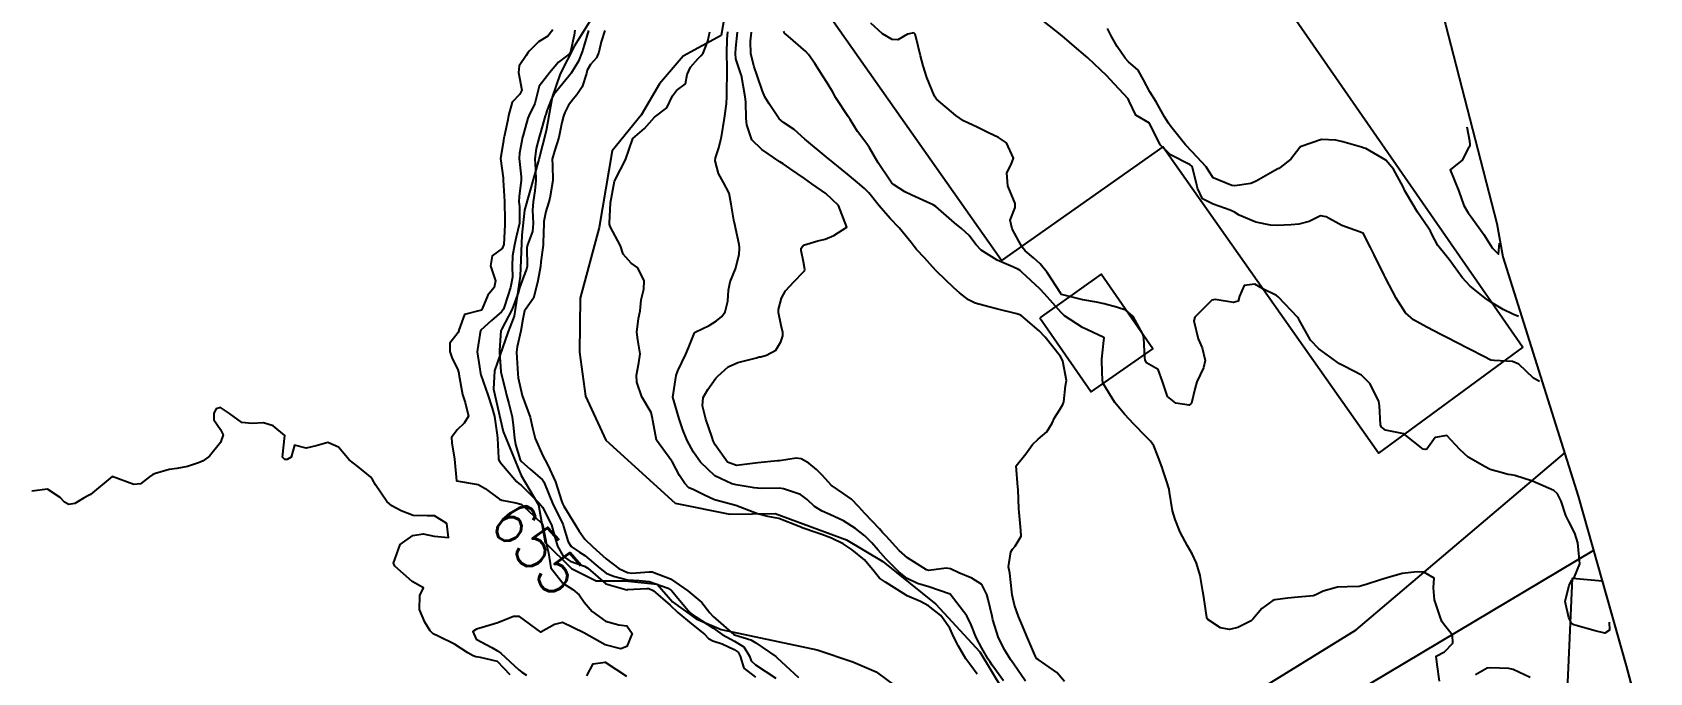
# Model space of a CAD drawing. Header units: metres. Extents: x 292545 to 299085, y 7450245 to 7463078.
# Drawn here: x 296730.3 to 296880.6, y 7461334.9 to 7461394.4 of the extents above; entities that cross this region are included whole.
import ezdxf
from ezdxf.enums import TextEntityAlignment as Align

# ---------------------------------------------------------------- set-up
doc = ezdxf.new("R2010")
doc.units = ezdxf.units.M
for name, color, linetype in [('Area', 45, 'Continuous'), ('Cotas', 45, 'Continuous'), ('Curvas de Nivel 1m', 11, 'Continuous'), ('Curvas de Nivel 5m', 15, 'Continuous'), ('Edificações', 30, 'Continuous'), ('Hidrografia', 140, 'Continuous'), ('Vias Primárias', 230, 'Continuous')]:
    doc.layers.add(name, color=color, linetype=linetype)
doc.styles.add('Style-STANDARD', font='STANDARD.shx')

msp = doc.modelspace()

# ---------------------------------------------------------------- linework, layer by layer
at = {"layer": 'Area'}
msp.add_polyline3d([(296824.81, 7461487.81, 659.6), (296834.25, 7461466.2, 665.11), (296840.39, 7461449.93, 665.02), (296841.13, 7461448.41, 665.09), (296842.68, 7461444.85, 665.62), (296844.28, 7461441.51, 665.56), (296847.54, 7461434.29, 666.28), (296848.24, 7461432.23, 666.05), (296848.47, 7461431.85, 666.07), (296849.89, 7461427.22, 665.39), (296853.98, 7461418.21, 664.12), (296854.64, 7461416.6, 664.11), (296855.2, 7461414.98, 664.23), (296858.84, 7461406.88, 659.52), (296861.2, 7461396.69, 659.38), (296861.6, 7461395.14, 659.33), (296866.39, 7461376.63, 662.44), (296866.95, 7461373.55, 663.14), (296873.93, 7461351.3, 656.9), (296878.39, 7461335.53, 662.44), (296879.54, 7461331.29, 660.37)], dxfattribs=at)
at = {"layer": 'Curvas de Nivel 1m', "flags": 128}
for points, elevation in [([(296876.83, 7461339.58), (296876.85, 7461338.83), (296876.42, 7461338.57), (296875.53, 7461338.79), (296873.76, 7461339.27), (296873.53, 7461339.34), (296873.42, 7461339.39), (296873.31, 7461339.5), (296873.08, 7461339.97), (296872.72, 7461341.51), (296873.09, 7461343.02), (296873.36, 7461343.5), (296873.59, 7461343.81), (296874.08, 7461345.01), (296873.9, 7461346.96), (296873.64, 7461347.85), (296873.07, 7461348.93), (296872.8, 7461349.51), (296872.35, 7461350.84), (296872.02, 7461351.52), (296871.69, 7461351.81), (296871.18, 7461352.04), (296869.69, 7461352.68), (296868.04, 7461353.22), (296867.7, 7461353.28), (296867.43, 7461353.31), (296866.45, 7461353.59), (296865.86, 7461353.75), (296865.71, 7461353.81), (296865.3, 7461354.01), (296863.72, 7461354.93), (296862.94, 7461355.63), (296861.74, 7461356.92), (296860.64, 7461356.76), (296859.87, 7461355.67), (296859.72, 7461355.63), (296859.54, 7461355.67), (296857.74, 7461357.09), (296856.04, 7461357.43), (296855.75, 7461357.63), (296855.66, 7461357.72), (296855.57, 7461357.91), (296855.48, 7461359.72), (296855.41, 7461360.09), (296854.62, 7461361.73), (296853.8, 7461362.54), (296852.18, 7461363.39), (296851.82, 7461363.55), (296851.7, 7461363.64), (296851.54, 7461363.76), (296850.53, 7461364.48), (296849.83, 7461364.99), (296849.07, 7461365.8), (296848.01, 7461367.67), (296847.93, 7461367.81), (296847.87, 7461367.89), (296846.06, 7461369.83), (296845.89, 7461369.94), (296844.63, 7461370.58), (296843.9, 7461371.01), (296842.89, 7461370.88), (296842.47, 7461369.87), (296842.35, 7461369.41), (296841.89, 7461369.31), (296840.21, 7461369.58), (296839.89, 7461369.5), (296838.31, 7461367.92), (296838.21, 7461367.58), (296838.63, 7461365.92), (296838.99, 7461365.07), (296839.28, 7461363.91), (296839.11, 7461363.21), (296838.51, 7461361.92), (296838.35, 7461361.37), (296837.99, 7461359.93), (296837.77, 7461359.76), (296836.54, 7461359.94), (296835.78, 7461360.55), (296835.3, 7461361.96), (296834.91, 7461363.06), (296833.82, 7461363.7), (296833.68, 7461363.98), (296833.67, 7461364.14), (296833.56, 7461365.98), (296833.47, 7461366.36), (296832.59, 7461367.99), (296831.88, 7461368.57), (296831.02, 7461368.87), (296829.88, 7461369.18), (296829.18, 7461369.32), (296827.89, 7461369.55), (296825.93, 7461370.04), (296825.89, 7461370.05), (296825.88, 7461370.07), (296825.84, 7461370.12), (296824.59, 7461372.08), (296823.93, 7461372.9), (296823.3, 7461373.46), (296822.54, 7461374.11), (296822.27, 7461374.44), (296821.95, 7461374.99), (296821.32, 7461376.13), (296821.14, 7461376.96), (296821.61, 7461378.12), (296821.61, 7461378.51), (296820.94, 7461380.13), (296820.82, 7461381.34), (296821.25, 7461382.13), (296821.45, 7461382.72), (296820.8, 7461384.13), (296820.07, 7461384.64), (296819.14, 7461385.08), (296818.08, 7461385.6), (296817.68, 7461385.77), (296816.82, 7461386.18), (296816.09, 7461386.67), (296814.29, 7461388.21), (296814.12, 7461388.48), (296813.41, 7461390.22), (296813.06, 7461391.3), (296812.81, 7461392.22), (296812.38, 7461394.02), (296812.32, 7461394.23), (296812.18, 7461394.37), (296811.59, 7461394.24), (296810.71, 7461393.71), (296810.17, 7461393.73), (296809.28, 7461394.27), (296808.19, 7461395.25)], 657), ([(296870.34, 7461361.94), (296869.8, 7461362.25), (296868.44, 7461363.56), (296867.83, 7461363.82), (296866.13, 7461363.9), (296865.83, 7461363.95), (296865.17, 7461364.27), (296863.84, 7461364.96), (296862.5, 7461365.63), (296861.85, 7461365.97), (296861.19, 7461366.31), (296859.86, 7461367), (296858.62, 7461367.68), (296857.88, 7461368.34), (296857.02, 7461369.7), (296856.04, 7461371.58), (296855.98, 7461371.71), (296855.91, 7461371.83), (296854.97, 7461373.72), (296854.63, 7461374.41), (296853.96, 7461375.74), (296851.97, 7461376.45), (296850.51, 7461377.25), (296849.99, 7461377.34), (296848.93, 7461376.84), (296847.97, 7461376.59), (296847.27, 7461376.52), (296845.97, 7461376.45), (296845.34, 7461376.47), (296843.98, 7461376.77), (296842.44, 7461377.42), (296841.99, 7461377.68), (296841.6, 7461377.88), (296840, 7461378.45), (296839.01, 7461378.92), (296838.55, 7461379.92), (296838.46, 7461380.36), (296838.07, 7461381.93), (296838.03, 7461381.98), (296837.88, 7461382.09), (296836.05, 7461383.01), (296835.08, 7461383.96), (296834.08, 7461385.97), (296832.81, 7461386.7), (296832.21, 7461388), (296832.11, 7461388.22), (296830.44, 7461390.02), (296830.14, 7461390.35), (296828.35, 7461392.04), (296828.16, 7461392.21), (296827.13, 7461393.1), (296826.18, 7461393.9), (296825.97, 7461394.07), (296824.2, 7461395.49)], 658), ([(296780.68, 7461394.61), (296780.63, 7461394.15), (296780.29, 7461392.61), (296780.26, 7461392.51), (296780.16, 7461392.39), (296779.15, 7461391.62), (296778.33, 7461390.64), (296778.13, 7461390.4), (296777.38, 7461389.39), (296777.19, 7461388.65), (296776.96, 7461387.79), (296776.41, 7461386.66), (296776.31, 7461386.42), (296776.07, 7461385.52), (296775.88, 7461384.84), (296775.83, 7461384.66), (296775.54, 7461383.17), (296775.52, 7461382.67), (296775.7, 7461380.98), (296775.7, 7461380.66), (296775.51, 7461379.16), (296775.49, 7461378.66), (296775.53, 7461378.21), (296775.55, 7461376.67), (296775.24, 7461375.38), (296775.07, 7461374.67), (296774.88, 7461373.62), (296774.86, 7461372.68), (296774.89, 7461371.65), (296774.69, 7461370.68), (296774.14, 7461368.95), (296774.04, 7461368.69), (296773.87, 7461368.44), (296772.93, 7461367.63), (296771.93, 7461366.71), (296771.9, 7461366.66), (296771.85, 7461366.32), (296771.62, 7461364.92), (296771.61, 7461364.71), (296771.81, 7461363.3), (296771.91, 7461362.71), (296771.95, 7461362.56), (296772.59, 7461360.7), (296773, 7461359.47), (296773.2, 7461358.7), (296773.46, 7461356.97), (296773.48, 7461356.69), (296773.57, 7461354.84), (296773.6, 7461354.69), (296773.71, 7461354.49), (296775.25, 7461352.67), (296775.49, 7461352.47), (296775.68, 7461352.32), (296777.38, 7461350.64), (296777.66, 7461350.28), (296778.51, 7461348.63), (296778.85, 7461347.4), (296779.06, 7461346.63), (296779.6, 7461345.72), (296780.24, 7461345.26), (296781.59, 7461344.79), (296781.88, 7461344.59), (296783.57, 7461343.13), (296785.51, 7461342.6), (296785.56, 7461342.61), (296787.37, 7461342.72), (296787.57, 7461342.7), (296787.95, 7461342.52), (296789.55, 7461341.16), (296790.25, 7461340.49), (296791.53, 7461339.44), (296792.72, 7461338.46), (296793.1, 7461338.05), (296793.51, 7461337.85), (296794.37, 7461337.57), (296795.5, 7461337.03), (296795.86, 7461336.79), (296796.04, 7461336.42), (296796.39, 7461335.32), (296797.47, 7461334.48)], 654), ([(296781.95, 7461394.59), (296781.54, 7461393.23), (296781.35, 7461392.6), (296781.01, 7461391.74), (296780.34, 7461390.61), (296780.26, 7461390.48), (296780.13, 7461390.32), (296778.73, 7461388.63), (296778.5, 7461388.24), (296778.09, 7461387.12), (296777.97, 7461386.76), (296777.93, 7461386.64), (296777.53, 7461385.18), (296777.38, 7461384.65), (296777.1, 7461383.6), (296776.97, 7461382.65), (296777.01, 7461381.67), (296777.05, 7461380.65), (296776.96, 7461379.69), (296776.8, 7461378.65), (296776.76, 7461377.88), (296776.81, 7461376.65), (296776.73, 7461375.88), (296776.29, 7461374.66), (296776.23, 7461374.37), (296776.25, 7461372.66), (296776.2, 7461372.38), (296775.91, 7461371.69), (296775.55, 7461370.67), (296775.4, 7461370.18), (296774.85, 7461368.68), (296773.85, 7461366.78), (296773.82, 7461366.73), (296773.79, 7461366.69), (296773.67, 7461364.84), (296773.67, 7461364.69), (296773.8, 7461362.86), (296773.82, 7461362.71), (296773.82, 7461362.69), (296774.22, 7461361.12), (296774.33, 7461360.68), (296774.55, 7461359.9), (296774.84, 7461358.67), (296774.96, 7461357.88), (296775.06, 7461356.67), (296775.15, 7461356.09), (296775.61, 7461354.66), (296775.71, 7461354.52), (296776.54, 7461353.81), (296777.68, 7461352.8), (296777.79, 7461352.64), (296777.86, 7461352.46), (296778.59, 7461350.63), (296779.56, 7461348.69), (296779.59, 7461348.62), (296779.63, 7461348.48), (296780.05, 7461347.04), (296780.34, 7461346.61), (296781.1, 7461346.09), (296781.6, 7461345.77), (296783.04, 7461344.58), (296783.59, 7461344.15), (296784.28, 7461343.86), (296785.58, 7461343.51), (296786.67, 7461343.44), (296787.58, 7461343.37), (296789.34, 7461342.73), (296789.56, 7461342.62), (296789.71, 7461342.5), (296790.42, 7461341.63), (296791.36, 7461340.48), (296791.54, 7461340.32), (296791.94, 7461340.07), (296793.52, 7461339.06), (296794.38, 7461338.44), (296795.51, 7461337.81), (296796.39, 7461337.3), (296796.9, 7461336.41), (296797.07, 7461335.98), (296797.48, 7461335.61), (296799.36, 7461334.38)], 653), ([(296783.48, 7461394.57), (296783.13, 7461393.53), (296782.92, 7461392.58), (296782.7, 7461392.04), (296782.15, 7461391.42), (296781.84, 7461390.89), (296781.75, 7461390.59), (296781.37, 7461389.35), (296780.88, 7461388.6), (296780.52, 7461388.19), (296780.1, 7461387.63), (296779.75, 7461386.95), (296779.62, 7461386.62), (296779.48, 7461386.02), (296779.19, 7461384.62), (296778.79, 7461383.36), (296778.58, 7461382.63), (296778.6, 7461382.07), (296778.65, 7461380.63), (296778.36, 7461379), (296778.25, 7461378.64), (296777.98, 7461377.75), (296777.81, 7461376.81), (296777.8, 7461376.64), (296777.74, 7461374.84), (296777.73, 7461374.64), (296777.51, 7461373.06), (296777.48, 7461372.64), (296777.25, 7461371.3), (296777.1, 7461370.65), (296776.83, 7461369.7), (296776.08, 7461368.66), (296776, 7461368.53), (296775.86, 7461367.75), (296775.67, 7461366.66), (296775.33, 7461365.17), (296775.27, 7461364.67), (296775.29, 7461364.14), (296775.37, 7461362.67), (296775.42, 7461362.29), (296775.78, 7461360.66), (296776.54, 7461358.65), (296776.76, 7461357.63), (296776.99, 7461356.65), (296777.71, 7461355.04), (296777.91, 7461354.64), (296778.16, 7461354.18), (296778.89, 7461352.63), (296779.43, 7461350.85), (296779.52, 7461350.62), (296779.66, 7461350.36), (296780.74, 7461348.6), (296781.07, 7461348.04), (296781.62, 7461347.3), (296782.36, 7461346.58), (296783.6, 7461345.47), (296784.78, 7461344.56), (296785.59, 7461344.19), (296785.98, 7461344.15), (296787.59, 7461344.27), (296787.86, 7461344.25), (296789.58, 7461343.6), (296791.17, 7461342.48), (296791.56, 7461342.17), (296792.5, 7461341.42), (296793.22, 7461340.45), (296793.54, 7461340.12), (296795.47, 7461338.43), (296795.51, 7461338.41), (296797.05, 7461337.94), (296797.51, 7461337.67), (296799.36, 7461336.38), (296799.49, 7461336.28), (296800.66, 7461335.19), (296801.47, 7461334.45)], 652), ([(296818.08, 7461334.76), (296817.49, 7461335.55), (296817.01, 7461336.17), (296816.35, 7461337.34), (296815.92, 7461338.19), (296815.53, 7461339.01), (296814.7, 7461340.2), (296813.55, 7461341.11), (296812.82, 7461341.49), (296811.56, 7461342.04), (296811.24, 7461342.24), (296809.57, 7461343.31), (296808.99, 7461343.68), (296808.51, 7461344.28), (296807.6, 7461345.38), (296806.47, 7461346.3), (296805.62, 7461346.85), (296804.55, 7461347.4), (296803.63, 7461347.73), (296803.16, 7461347.87), (296801.81, 7461348.36), (296801.63, 7461348.43), (296801.52, 7461348.48), (296799.65, 7461349.21), (296798.63, 7461349.41), (296797.65, 7461349.66), (296795.66, 7461350.43), (296793.67, 7461350.96), (296792.73, 7461351.4), (296791.68, 7461351.9), (296791.29, 7461352.08), (296790.91, 7461352.48), (296790.4, 7461353.2), (296789.72, 7461354.5), (296789.7, 7461354.54), (296788.28, 7461356.51), (296787.94, 7461358.33), (296787.91, 7461358.52), (296787.76, 7461359.07), (296786.9, 7461360.53), (296786.44, 7461361.9), (296786.42, 7461362.53), (296786.64, 7461363.7), (296786.74, 7461364.53), (296786.54, 7461365.83), (296786.43, 7461366.53), (296786.59, 7461367.81), (296786.75, 7461368.53), (296786.86, 7461369.55), (296787.09, 7461370.53), (296787.12, 7461371.31), (296786.53, 7461372.53), (296785.93, 7461372.94), (296785.18, 7461373.8), (296784.91, 7461374.56), (296783.97, 7461376.35), (296783.89, 7461376.57), (296783.89, 7461376.66), (296783.99, 7461378.57), (296784.38, 7461380.56), (296784.94, 7461381.65), (296785.39, 7461382.55), (296786.06, 7461384.54), (296787.14, 7461385.46), (296788.08, 7461386.52), (296789.22, 7461387.38), (296789.76, 7461388.5), (296790.12, 7461389.01), (296790.98, 7461389.63), (296791.13, 7461390.48), (296791.44, 7461391.18), (296792.15, 7461391.98), (296792.4, 7461392.22), (296792.62, 7461392.47), (296793.03, 7461393.6), (296793.23, 7461394.46)], 652), ([(296820.53, 7461334.13), (296819.48, 7461335.57), (296819.26, 7461335.91), (296819.1, 7461336.15), (296818.5, 7461337.15), (296817.98, 7461338.16), (296817.53, 7461339.33), (296817.11, 7461340.17), (296815.56, 7461342.19), (296813.57, 7461342.85), (296812.54, 7461343.19), (296811.58, 7461343.65), (296810.79, 7461344.25), (296809.6, 7461345.47), (296808.87, 7461346.27), (296808.28, 7461346.94), (296807.63, 7461347.6), (296806.76, 7461348.3), (296805.64, 7461349.01), (296804.39, 7461349.59), (296803.66, 7461349.91), (296802.96, 7461350.34), (296802.28, 7461350.97), (296801.67, 7461351.45), (296800.07, 7461351.99), (296799.68, 7461352.03), (296798.07, 7461352.01), (296797.68, 7461352.03), (296797.36, 7461352.08), (296795.68, 7461352.35), (296795.27, 7461352.43), (296793.69, 7461353.18), (296792.36, 7461354.46), (296791.72, 7461355.39), (296791.12, 7461356.48), (296790.71, 7461357.46), (296790.38, 7461358.49), (296789.78, 7461360.5), (296790.1, 7461362.5), (296790.26, 7461362.94), (296791, 7461364.48), (296791.24, 7461365.07), (296791.8, 7461366.47), (296791.85, 7461366.53), (296793.16, 7461367.16), (296793.86, 7461367.6), (296794.34, 7461367.98), (296794.66, 7461368.44), (296794.9, 7461369.42), (296794.96, 7461370.44), (296795.12, 7461371.22), (296795.61, 7461372.42), (296795.94, 7461373.75), (296796, 7461374.36), (296795.99, 7461374.42), (296795.95, 7461374.68), (296795.64, 7461376.1), (296795.58, 7461376.43), (296795.46, 7461376.94), (296795.2, 7461378.43), (296795.03, 7461379.46), (296794.51, 7461380.44), (296794.03, 7461381.29), (296793.72, 7461382.45), (296793.75, 7461382.75), (296794.06, 7461383.67), (296794.26, 7461384.45), (296794.31, 7461384.69), (296794.58, 7461386.44), (296794.78, 7461387.77), (296794.81, 7461388.44), (296794.82, 7461389.14), (296794.85, 7461390.44), (296794.83, 7461391.13), (296794.81, 7461392.44), (296794.84, 7461393.77), (296794.9, 7461394.44)], 653), ([(296822.58, 7461334.11), (296821.49, 7461335.67), (296821.19, 7461336.12), (296820.65, 7461336.98), (296820.07, 7461338.13), (296819.54, 7461339.8), (296819.46, 7461340.14), (296819.1, 7461341.69), (296818.99, 7461342.15), (296818.5, 7461343.08), (296817.58, 7461343.68), (296816.37, 7461344.18), (296815.59, 7461344.53), (296815.18, 7461344.6), (296813.59, 7461344.37), (296813.37, 7461344.43), (296811.6, 7461345.56), (296810.83, 7461346.25), (296809.63, 7461347.56), (296809.29, 7461347.92), (296808.99, 7461348.27), (296807.65, 7461349.67), (296807.09, 7461350.29), (296806.39, 7461351.02), (296805.67, 7461351.5), (296804.52, 7461352.32), (296803.69, 7461353.2), (296803.14, 7461353.78), (296802.44, 7461354.35), (296801.71, 7461354.77), (296801.26, 7461354.81), (296799.71, 7461354.58), (296799.52, 7461354.57), (296797.7, 7461354.4), (296795.7, 7461354.13), (296794.87, 7461354.44), (296793.73, 7461356.06), (296793.55, 7461356.45), (296793.43, 7461356.76), (296792.85, 7461358.46), (296792.54, 7461359.7), (296792.6, 7461360.46), (296793.04, 7461361.21), (296793.8, 7461362.27), (296793.89, 7461362.36), (296793.96, 7461362.45), (296794.93, 7461363.32), (296795.82, 7461363.71), (296797.57, 7461364.15), (296797.82, 7461364.23), (296797.96, 7461364.26), (296798.49, 7461364.39), (296799.35, 7461364.87), (296799.84, 7461365.65), (296800.02, 7461366.2), (296800.02, 7461366.38), (296800, 7461366.52), (296799.86, 7461367.17), (296799.62, 7461368.38), (296799.61, 7461368.65), (296799.89, 7461369.71), (296800.26, 7461370.37), (296801.05, 7461371.22), (296801.92, 7461372.14), (296802.02, 7461372.25), (296802.05, 7461372.35), (296801.93, 7461373.09), (296801.71, 7461374.12), (296801.73, 7461374.35), (296801.95, 7461374.61), (296803.26, 7461375.02), (296803.95, 7461375.19), (296804.76, 7461375.51), (296805.96, 7461376.31), (296805.19, 7461378.32), (296804, 7461379.43), (296802.71, 7461380.34), (296802.02, 7461380.82), (296800.65, 7461381.75), (296800.04, 7461382.17), (296799.73, 7461382.38), (296798.05, 7461383.52), (296797.13, 7461384.41), (296796.68, 7461385.81), (296796.6, 7461386.41), (296796.56, 7461387.96), (296796.52, 7461388.42), (296796.16, 7461390.4), (296796.15, 7461390.42), (296796.13, 7461390.46), (296795.66, 7461391.94), (296795.62, 7461392.43), (296795.64, 7461392.95), (296795.8, 7461394.43)], 654), ([(296861.04, 7461334.09), (296860.83, 7461335.66), (296860.74, 7461336.42), (296861.5, 7461336.83), (296862.29, 7461337.64), (296862.25, 7461338.37), (296861.53, 7461339.29), (296861.27, 7461339.65), (296861.11, 7461340.09), (296860.6, 7461341.66), (296860.48, 7461342.76), (296860.54, 7461343.66), (296859.59, 7461344.23), (296858.99, 7461344.27), (296857.59, 7461344.09), (296856.19, 7461343.71), (296855.58, 7461343.51), (296854.24, 7461343.07), (296853.57, 7461342.9), (296852.46, 7461342.86), (296851.57, 7461342.84), (296850.24, 7461342.45), (296849.57, 7461342.11), (296849.32, 7461342.04), (296847.56, 7461341.88), (296846.95, 7461341.82), (296845.73, 7461341.67), (296845.56, 7461341.6), (296844.55, 7461340.84), (296843.69, 7461339.86), (296843.62, 7461339.77), (296843.53, 7461339.69), (296842.3, 7461339.09), (296841.52, 7461338.91), (296840.69, 7461339.06), (296839.53, 7461339.83), (296839.47, 7461339.91), (296839.43, 7461340.02), (296839.14, 7461341.91), (296839.05, 7461342.43), (296838.79, 7461343.92), (296838.45, 7461345.07), (296838.07, 7461345.93), (296837.62, 7461346.69), (296836.96, 7461347.94), (296836.48, 7461349.11), (296836.22, 7461349.94), (296835.95, 7461351.68), (296835.91, 7461351.95), (296835.69, 7461352.72), (296835.38, 7461353.64), (296835.28, 7461353.96), (296834.84, 7461355.09), (296834.5, 7461355.97), (296834.19, 7461356.42), (296833.74, 7461356.83), (296832.64, 7461357.99), (296831.76, 7461358.91), (296830.87, 7461360.01), (296829.8, 7461361.78), (296829.72, 7461362.02), (296829.65, 7461363.85), (296829.65, 7461364.02), (296829.84, 7461365.76), (296829.88, 7461365.99), (296829.87, 7461366.02), (296829.84, 7461366.05), (296829.79, 7461366.07), (296827.86, 7461366.98), (296826.19, 7461368.07), (296825.88, 7461368.36), (296824.35, 7461370.09), (296823.9, 7461370.58), (296822.24, 7461372.12), (296822.07, 7461372.26), (296821.93, 7461372.36), (296821.46, 7461372.59), (296819.93, 7461373.24), (296818.44, 7461374.16), (296817.95, 7461374.68), (296817.32, 7461375.53), (296816.61, 7461376.18), (296815.97, 7461376.69), (296814.24, 7461378.21), (296813.99, 7461378.38), (296813.7, 7461378.51), (296812, 7461379.27), (296811.35, 7461379.59), (296810.29, 7461380.26), (296810.15, 7461380.39), (296810.02, 7461380.57), (296808.87, 7461382.27), (296808.06, 7461383.67), (296807.82, 7461384.04), (296807.63, 7461384.29), (296806.96, 7461385.19), (296806.26, 7461386.31), (296806.09, 7461386.59), (296804.95, 7461388.32), (296804.65, 7461388.85), (296804.13, 7461389.71), (296803.72, 7461390.33), (296802.99, 7461391.5), (296802.4, 7461392.35), (296802.16, 7461392.62), (296800.52, 7461394.04), (296800.18, 7461394.33), (296800.14, 7461394.38), (296800.08, 7461394.49)], 656), ([(296868.39, 7461368), (296867.88, 7461368.21), (296866.96, 7461368.66), (296865.89, 7461369.3), (296865.42, 7461369.6), (296863.9, 7461370.8), (296863.15, 7461371.63), (296861.94, 7461373.3), (296861.66, 7461373.64), (296860.89, 7461374.6), (296860.34, 7461375.66), (296860.22, 7461375.92), (296859.97, 7461376.31), (296859.02, 7461377.68), (296858.01, 7461379.37), (296857.84, 7461379.69), (296857.66, 7461380.05), (296856.77, 7461381.7), (296856.05, 7461382.53), (296854.2, 7461383.6), (296854.06, 7461383.65), (296853.81, 7461383.74), (296852.07, 7461384.23), (296851.43, 7461384.4), (296850.07, 7461384.45), (296848.2, 7461383.81), (296848.11, 7461383.76), (296848.06, 7461383.7), (296847.23, 7461382.63), (296846.23, 7461381.83), (296846.11, 7461381.75), (296846.03, 7461381.71), (296845.75, 7461381.56), (296844.02, 7461380.57), (296843.52, 7461380.37), (296842.02, 7461380.13), (296841.74, 7461380.16), (296840.02, 7461380.89), (296839.61, 7461381.49), (296839.35, 7461381.91), (296838.05, 7461383.31), (296837.44, 7461383.94), (296836.08, 7461385.65), (296835.87, 7461385.95), (296835.49, 7461386.55), (296834.7, 7461387.96), (296834.12, 7461388.87), (296833.55, 7461389.98), (296833.05, 7461390.9), (296832.15, 7461391.66), (296831.82, 7461392), (296831.09, 7461393.09), (296830.57, 7461394.02), (296830.19, 7461394.78)], 659), ([(296863.58, 7461385.63), (296863.83, 7461384.33), (296863.88, 7461383.99), (296863.86, 7461383.83), (296863.73, 7461383.62), (296863.16, 7461382.52), (296862.03, 7461381.64), (296862.86, 7461379.63), (296863.32, 7461378.3), (296863.71, 7461377.62), (296863.98, 7461377.25), (296865.16, 7461375.61), (296865.95, 7461374.38), (296866.54, 7461373.79), (296866.64, 7461374.81)], 659), ([(296869.48, 7461334.45), (296867.89, 7461335.17), (296867.49, 7461335.27), (296865.75, 7461335.34), (296865.49, 7461335.31), (296864.41, 7461334.68)], 656)]:
    msp.add_lwpolyline(points, dxfattribs=dict(at, elevation=elevation))
at = {"layer": 'Curvas de Nivel 5m', "elevation": 655, "flags": 128}
for points in [[(296778.62, 7461394.63), (296778.18, 7461394.04), (296777.31, 7461393.51), (296776.44, 7461392.66), (296776.32, 7461392.49), (296776.16, 7461392.26), (296775.52, 7461391.29), (296775.45, 7461390.67), (296775.76, 7461389.02), (296775.56, 7461388.67), (296774.86, 7461387.91), (296774.52, 7461386.68), (296774.46, 7461386.29), (296774.1, 7461384.68), (296774.09, 7461384.65), (296774.06, 7461384.33), (296773.76, 7461382.68), (296774.02, 7461380.88), (296774.03, 7461380.68), (296774.03, 7461380.66), (296774.14, 7461378.68), (296774.18, 7461376.89), (296774.17, 7461376.69), (296774.16, 7461376.5), (296774.07, 7461374.69), (296773.94, 7461374.3), (296773.01, 7461373.62), (296772.85, 7461372.7), (296773.3, 7461371.3), (296773.19, 7461370.7), (296772.6, 7461369.99), (296772.07, 7461368.71), (296771.99, 7461368.59), (296771.87, 7461368.55), (296770.41, 7461368.18), (296769.91, 7461366.73), (296769.9, 7461366.68), (296769.85, 7461366.51), (296769.06, 7461365.52), (296769.07, 7461364.74), (296769.26, 7461364.18), (296769.81, 7461363.03), (296769.89, 7461362.73), (296769.91, 7461362.62), (296770.24, 7461360.73), (296770.5, 7461359.99), (296770.8, 7461358.72), (296770.4, 7461358.07), (296769.74, 7461357.47), (296769.21, 7461356.74), (296769.24, 7461356.25), (296769.51, 7461354.73), (296769.68, 7461352.73), (296771.68, 7461352.38), (296772.36, 7461352.02), (296773.67, 7461351.01), (296773.89, 7461350.91), (296775.2, 7461350.67), (296775.66, 7461350.56), (296776.28, 7461350.03), (296777.63, 7461348.73), (296777.69, 7461348.64), (296777.71, 7461348.56), (296778.09, 7461346.64), (296778.22, 7461346.02), (296778.44, 7461344.63), (296779.57, 7461343.21), (296780.49, 7461342.61), (296781.09, 7461342.13), (296781.55, 7461341.45), (296782.3, 7461340.58), (296783.53, 7461339.66), (296784.76, 7461339.32), (296785.52, 7461339.23), (296786.02, 7461338.54), (296785.5, 7461337.31), (296784.96, 7461337.09), (296783.5, 7461337.46), (296781.51, 7461338.59), (296779.53, 7461339.54), (296778.78, 7461339.37), (296777.52, 7461338.64), (296775.54, 7461340.1), (296774.97, 7461340.1), (296773.53, 7461339.53), (296772.89, 7461339.33), (296771.53, 7461338.94), (296771.21, 7461338.71), (296771.51, 7461338), (296772.97, 7461337.23), (296773.5, 7461336.93), (296773.81, 7461336.69), (296775.48, 7461335.16), (296775.75, 7461334.94), (296776.19, 7461334.66)], [(296826.2, 7461334.06), (296825.48, 7461334.89), (296823.74, 7461336.1), (296823.6, 7461336.2), (296823.5, 7461336.39), (296822.75, 7461338.11), (296822.19, 7461339.46), (296821.93, 7461340.12), (296821.55, 7461341.16), (296821.33, 7461342.12), (296821.3, 7461342.39), (296821.1, 7461344.12), (296820.99, 7461344.72), (296821.2, 7461346.12), (296821.37, 7461346.37), (296821.62, 7461346.66), (296822.17, 7461347.57), (296822.15, 7461348.11), (296821.97, 7461349.8), (296821.96, 7461350.12), (296821.88, 7461351.92), (296821.87, 7461352.12), (296821.7, 7461354.12), (296822.61, 7461355.23), (296823.21, 7461356.1), (296823.74, 7461356.6), (296824.55, 7461357.28), (296825.06, 7461358.08), (296825.27, 7461358.57), (296825.77, 7461359.34), (296826.04, 7461359.8), (296826.12, 7461360.07), (296826.3, 7461361.56), (296826.39, 7461362.06), (296826.04, 7461363.84), (296825.94, 7461364.07), (296825.83, 7461364.29), (296824.39, 7461366.08), (296823.85, 7461366.67), (296822.13, 7461368.12), (296821.94, 7461368.19), (296821.87, 7461368.21), (296821.75, 7461368.25), (296819.88, 7461368.7), (296819.15, 7461368.88), (296817.88, 7461369.24), (296817.27, 7461369.55), (296816.45, 7461370.18), (296815.9, 7461370.67), (296814.31, 7461372.21), (296813.93, 7461372.61), (296813.17, 7461373.45), (296812.44, 7461374.23), (296812.21, 7461374.5), (296811.95, 7461374.88), (296810.83, 7461376.25), (296809.98, 7461377.11), (296808.98, 7461378.27), (296808.01, 7461379.49), (296807.61, 7461379.89), (296807.14, 7461380.29), (296806.03, 7461381.22), (296804.7, 7461382.32), (296804.05, 7461382.85), (296802.21, 7461384.35), (296802.06, 7461384.48), (296801.08, 7461385.37), (296800.08, 7461386.04), (296799.67, 7461386.38), (296798.73, 7461387.76), (296798.34, 7461388.4), (296798.12, 7461388.93), (296797.64, 7461390.4), (296797.35, 7461391.2), (296797.04, 7461392.41), (296797.01, 7461393.58), (296797.11, 7461394.41)], [(296774.66, 7461334.68), (296773.49, 7461335.93), (296771.91, 7461336.29), (296771.49, 7461336.36), (296771.22, 7461336.45), (296770.74, 7461336.72), (296769.5, 7461337.53), (296767.99, 7461338.29), (296767.52, 7461338.51), (296767.22, 7461338.76), (296766.73, 7461339.57), (296766.25, 7461340.77), (296766.27, 7461342.06), (296766.61, 7461342.77), (296765.57, 7461343.36), (296763.95, 7461344.8), (296763.83, 7461345.05), (296764.45, 7461346.8), (296765.62, 7461347.65), (296766.59, 7461347.8), (296767.62, 7461347.59), (296768.93, 7461347.44), (296768.77, 7461348.75), (296767.64, 7461349.47), (296766.95, 7461349.46), (296765.64, 7461349.51), (296764.53, 7461349.92), (296763.66, 7461350.4), (296763.19, 7461350.81), (296762.15, 7461352.35), (296761.88, 7461352.83), (296761.69, 7461353.1), (296760.51, 7461354.04), (296759.71, 7461354.68), (296759.55, 7461354.85), (296758.71, 7461355.86), (296757.73, 7461356.28), (296756.63, 7461355.98), (296755.72, 7461355.76), (296754.61, 7461356.02), (296754.3, 7461354.91), (296753.93, 7461354.7), (296753.71, 7461354.69), (296753.51, 7461354.92), (296753.73, 7461356.92), (296752.63, 7461357.82), (296751.74, 7461358.1), (296750.67, 7461358.04), (296749.74, 7461358.15), (296748.58, 7461358.98), (296747.76, 7461359.52), (296747.35, 7461359.4), (296747.14, 7461359), (296747.14, 7461358.39), (296747.74, 7461357.49), (296747.98, 7461356.99), (296747.73, 7461356.28), (296746.72, 7461355.01), (296746.14, 7461354.59), (296745.7, 7461354.39), (296744.67, 7461354.06), (296743.7, 7461353.88), (296742.97, 7461353.77), (296741.69, 7461353.4), (296741.45, 7461353.31), (296741.16, 7461353.08), (296740.32, 7461352.44), (296739.68, 7461352.39), (296737.68, 7461353.11), (296735.67, 7461351.46), (296735.46, 7461351.34), (296735.07, 7461351.15), (296734.19, 7461350.62), (296733.66, 7461350.51), (296733.24, 7461350.74), (296732.83, 7461351.17), (296731.67, 7461351.94), (296730.22, 7461351.75)], [(296781.8, 7461334.59), (296782.37, 7461335.7), (296783.49, 7461335.87), (296785.47, 7461334.55)]]:
    msp.add_lwpolyline(points, dxfattribs=at)
at = {"layer": 'Edificações'}
for points in [[(296868.81, 7461365.13), (296855.38, 7461355.29), (296835.33, 7461383.76), (296820.35, 7461373.21), (296802.57, 7461398.45), (296832.19, 7461417.95)], [(296823.89, 7461367.87), (296828.66, 7461360.99), (296834.42, 7461364.99), (296829.6, 7461371.93)]]:
    msp.add_lwpolyline(points, close=True, dxfattribs=at)
at = {"layer": 'Edificações', "elevation": 660.18}
msp.add_lwpolyline([(296880.58, 7461327.79), (296879.53, 7461307.69), (296866.33, 7461307.28), (296859.06, 7461313.78), (296858.25, 7461318.22), (296872.38, 7461320.79), (296873.41, 7461343.68), (296876.16, 7461343.42), (296878.39, 7461335.53), (296878.97, 7461333.41), (296879.54, 7461331.29)], close=True, dxfattribs=at)
at = {"layer": 'Hidrografia'}
for points in [[(296794.78, 7461397), (296794.28, 7461394.11), (296790.75, 7461392.18), (296788.55, 7461389.61), (296786.85, 7461386.72), (296784.14, 7461383.39), (296782.95, 7461376.28), (296781.18, 7461369.71), (296781.12, 7461364.68), (296781.68, 7461360.59), (296783.57, 7461356.51), (296790, 7461350.63), (296795.09, 7461349.62), (296799.31, 7461349.69), (296805.92, 7461347.23), (296809.32, 7461345.22), (296814.23, 7461341.26), (296818.33, 7461336.82), (296820.41, 7461333.37)], [(296782.21, 7461395.63), (296780.66, 7461393.15), (296779.33, 7461390.54), (296778.57, 7461388.37), (296778, 7461385.24), (296777.33, 7461382.58), (296776, 7461377.89), (296775.74, 7461375.54), (296775.6, 7461371.73), (296775.03, 7461368.02), (296774.45, 7461366.52), (296773.21, 7461362.93), (296773.12, 7461361.25), (296774.01, 7461357.31), (296775.7, 7461353.2), (296777.3, 7461350.5), (296777.92, 7461347), (296780.36, 7461344.57), (296782.66, 7461343.42), (296785.37, 7461343.42), (296788.34, 7461343.11), (296789.76, 7461341.47), (296791.97, 7461339.88), (296794.28, 7461338.9), (296803.21, 7461337.01), (296806.53, 7461335.9), (296808.7, 7461334.97), (296810.48, 7461333.64)]]:
    msp.add_lwpolyline(points, dxfattribs=at)
at = {"layer": 'Vias Primárias'}
for points in [[(296875.36, 7461346.23), (296841.83, 7461326.26), (296784.72, 7461301.67), (296736.65, 7461285.36), (296708.09, 7461273.5), (296696.41, 7461269.65), (296680.49, 7461266.56, -0.067835), (296670.29, 7461263.1, -0.307867), (296646.51, 7461279.36), (296629.47, 7461322.78), (296613.87, 7461359.72), (296600.87, 7461388.44, 0.042845), (296593.33, 7461402.07), (296586.29, 7461410.17), (296555.61, 7461446.29), (296518.21, 7461486.66, 0.010732), (296497.83, 7461503.07, -0.001961), (296462.81, 7461530.27, 0.049818), (296447.84, 7461539.76, -0.000726), (296424.65, 7461551.44, -0.000017), (296387.69, 7461570.13, 0.028434)], [(296727.11, 7461294.28, 0.0308), (296736.59, 7461292.76, 0.104332), (296743.92, 7461293.34), (296782.42, 7461307.68), (296838.9, 7461329.96), (296853.29, 7461338.87), (296872.68, 7461355.29)]]:
    msp.add_lwpolyline(points, format="xyb", dxfattribs=at)

# ---------------------------------------------------------------- texts
at = {"layer": 'Cotas', "style": 'Style-STANDARD'}
msp.add_text('655', height=4, rotation=311.1541, dxfattribs=at).set_placement((296777.16, 7461346.46, 655), align=Align.MIDDLE_CENTER)

doc.saveas('drawing.dxf')
